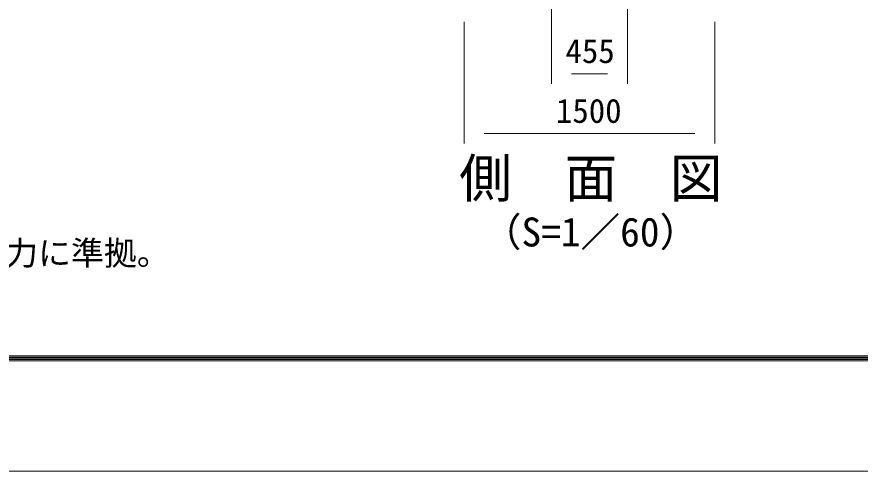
# Model space of a CAD drawing. Units: millimetres, scale not verified. Extents: x -12600 to 12600, y -8910 to 8910.
# Drawn here: x -4505 to 539, y -8910 to -6192 of the extents above; entities that cross this region are included whole.
import ezdxf
from ezdxf.enums import TextEntityAlignment as Align

# ---------------------------------------------------------------- set-up
doc = ezdxf.new("R2010")
doc.units = ezdxf.units.MM
doc.header["$LTSCALE"] = 60
doc.layers.add('0-0_D-TTL-TXT', color=7, linetype='Continuous')
for name, color, linetype, lineweight in [('0-7_D-STR-DIM', 7, 'Continuous', 9), ('0-A_D-STR2', 7, 'Continuous', 9), ('0-B_D-TTL', 7, 'Continuous', 9)]:
    doc.layers.add(name, color=color, linetype=linetype, lineweight=lineweight)
doc.styles.add('ＭＳ ゴシック', font='')
doc.styles.get('ＭＳ ゴシック').set_extended_font_data('MS Gothic')

msp = doc.modelspace()

# ---------------------------------------------------------------- linework, layer by layer
at = {"layer": '0-7_D-STR-DIM'}
for p, q in [((-1307.14, -5621.83), (-1307.14, -6592.35)), ((-852.14, -5622.35), (-852.14, -6592.35)), ((-1187.14, -6532.35), (-972.14, -6532.35))]:
    msp.add_line(p, q, dxfattribs=at)
at = {"layer": '0-A_D-STR2'}
for p, q in [((-1829.64, -6222.35), (-1829.64, -6950.04)), ((-329.64, -6222.35), (-329.64, -6950.04)), ((-1709.64, -6890.04), (-449.64, -6890.04))]:
    msp.add_line(p, q, dxfattribs=at)
at = {"layer": '0-B_D-TTL', "color": 2, "lineweight": 18}
msp.add_lwpolyline([(-12600, 8910), (12600, 8910), (12600, -8910), (-12600, -8910)], close=True, dxfattribs=at)
at = {"layer": '0-B_D-TTL'}
for points in [[(-11790, 8250), (11790, 8250), (11790, -8250), (-11790, -8250)], [(-11782.5, 8242.5), (11782.5, 8242.5), (11782.5, -8242.5), (-11782.5, -8242.5)], [(-11775, 8235), (11775, 8235), (11775, -8235), (-11775, -8235)], [(-11767.5, 8227.5), (11767.5, 8227.5), (11767.5, -8227.5), (-11767.5, -8227.5)], [(-11760, 8220), (11760, 8220), (11760, -8220), (-11760, -8220)]]:
    msp.add_lwpolyline(points, close=True, dxfattribs=at)

# ---------------------------------------------------------------- texts
at = {"layer": '0-0_D-TTL-TXT', "style": 'ＭＳ ゴシック'}
for s, height, p in [('側\u3000面\u3000図', 230.9, (-1859.34, -7342.01)), ('（S=1／60）', 173.3, (-1722.89, -7617.95)), ('（設計条件）風荷重：昭和57年改正 建築基準法・同施行令に基づく風圧力に準拠。', 144.3, (-10970.68, -7720.81))]:
    msp.add_text(s, height=height, dxfattribs=at).set_placement(p, align=Align.BOTTOM_LEFT)
at = {"layer": '0-7_D-STR-DIM', "style": 'ＭＳ ゴシック'}
msp.add_text('455', height=144.3, dxfattribs=at).set_placement((-1223.19, -6512.11), align=Align.BOTTOM_LEFT)
at = {"layer": '0-A_D-STR2', "style": 'ＭＳ ゴシック'}
msp.add_text('1500', height=144.3, dxfattribs=at).set_placement((-1280.34, -6869.79), align=Align.BOTTOM_LEFT)

doc.saveas('drawing.dxf')
